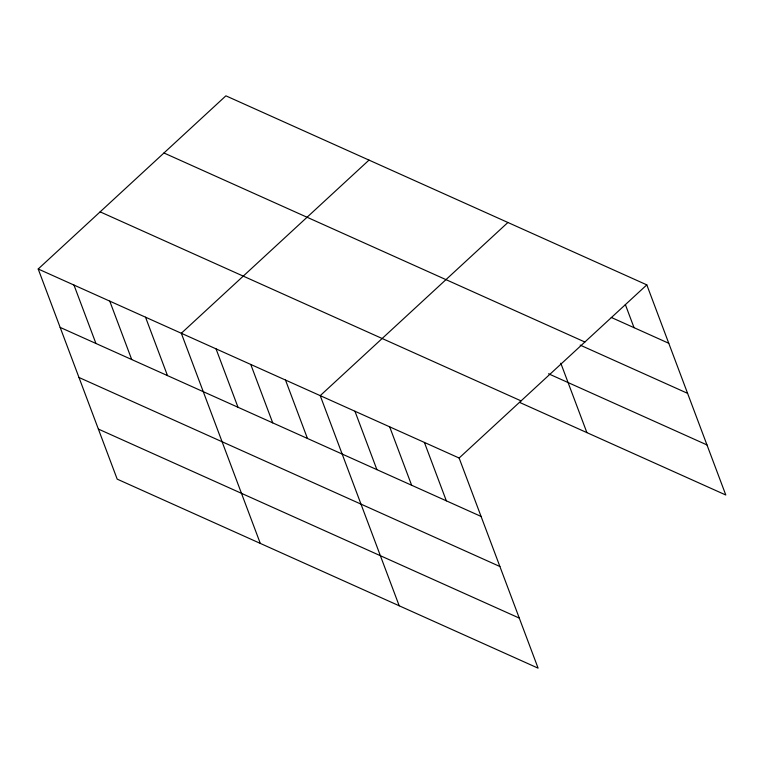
<?xml version="1.0" encoding="UTF-8"?>
<svg xmlns="http://www.w3.org/2000/svg" width="764" height="764" viewBox="0 0 764 764"><rect width="100%" height="100%" fill="white"/><g stroke="black" fill="none" stroke-linecap="round" stroke-linejoin="round"><path stroke-width="1.15" d="M38.2 268.995L459.126 458.028L538.104 668.166L117.188 479.133L38.2 268.995L225.896 95.834L646.812 284.867L725.8 495.005L519.615 402.408M369.002 160.106L181.316 333.266L260.295 543.405M507.907 222.486L320.221 395.647L399.2 605.785M459.126 458.028L646.812 284.867M611.257 317.442L668.767 343.275M163.954 152.981L584.88 342.014M580.153 345.099L687.59 393.345M548.542 373.777L706.977 444.934M100.141 211.857L521.067 400.89M60.155 327.403L481.081 516.435M78.969 377.473L499.895 566.506M98.365 429.062L519.291 618.095M625.344 304.54L634.044 327.68M560.805 363.206L586.895 432.625M424.402 442.432L446.348 500.84M389.669 426.837L411.624 485.245M354.945 411.242L376.9 469.65M285.497 380.052L307.443 438.46M250.764 364.457L272.719 422.864M216.04 348.861L237.996 407.269M145.532 317.203L167.488 375.601M109.758 301.131L131.714 359.538M73.974 285.067L95.93 343.466"/></g></svg>
